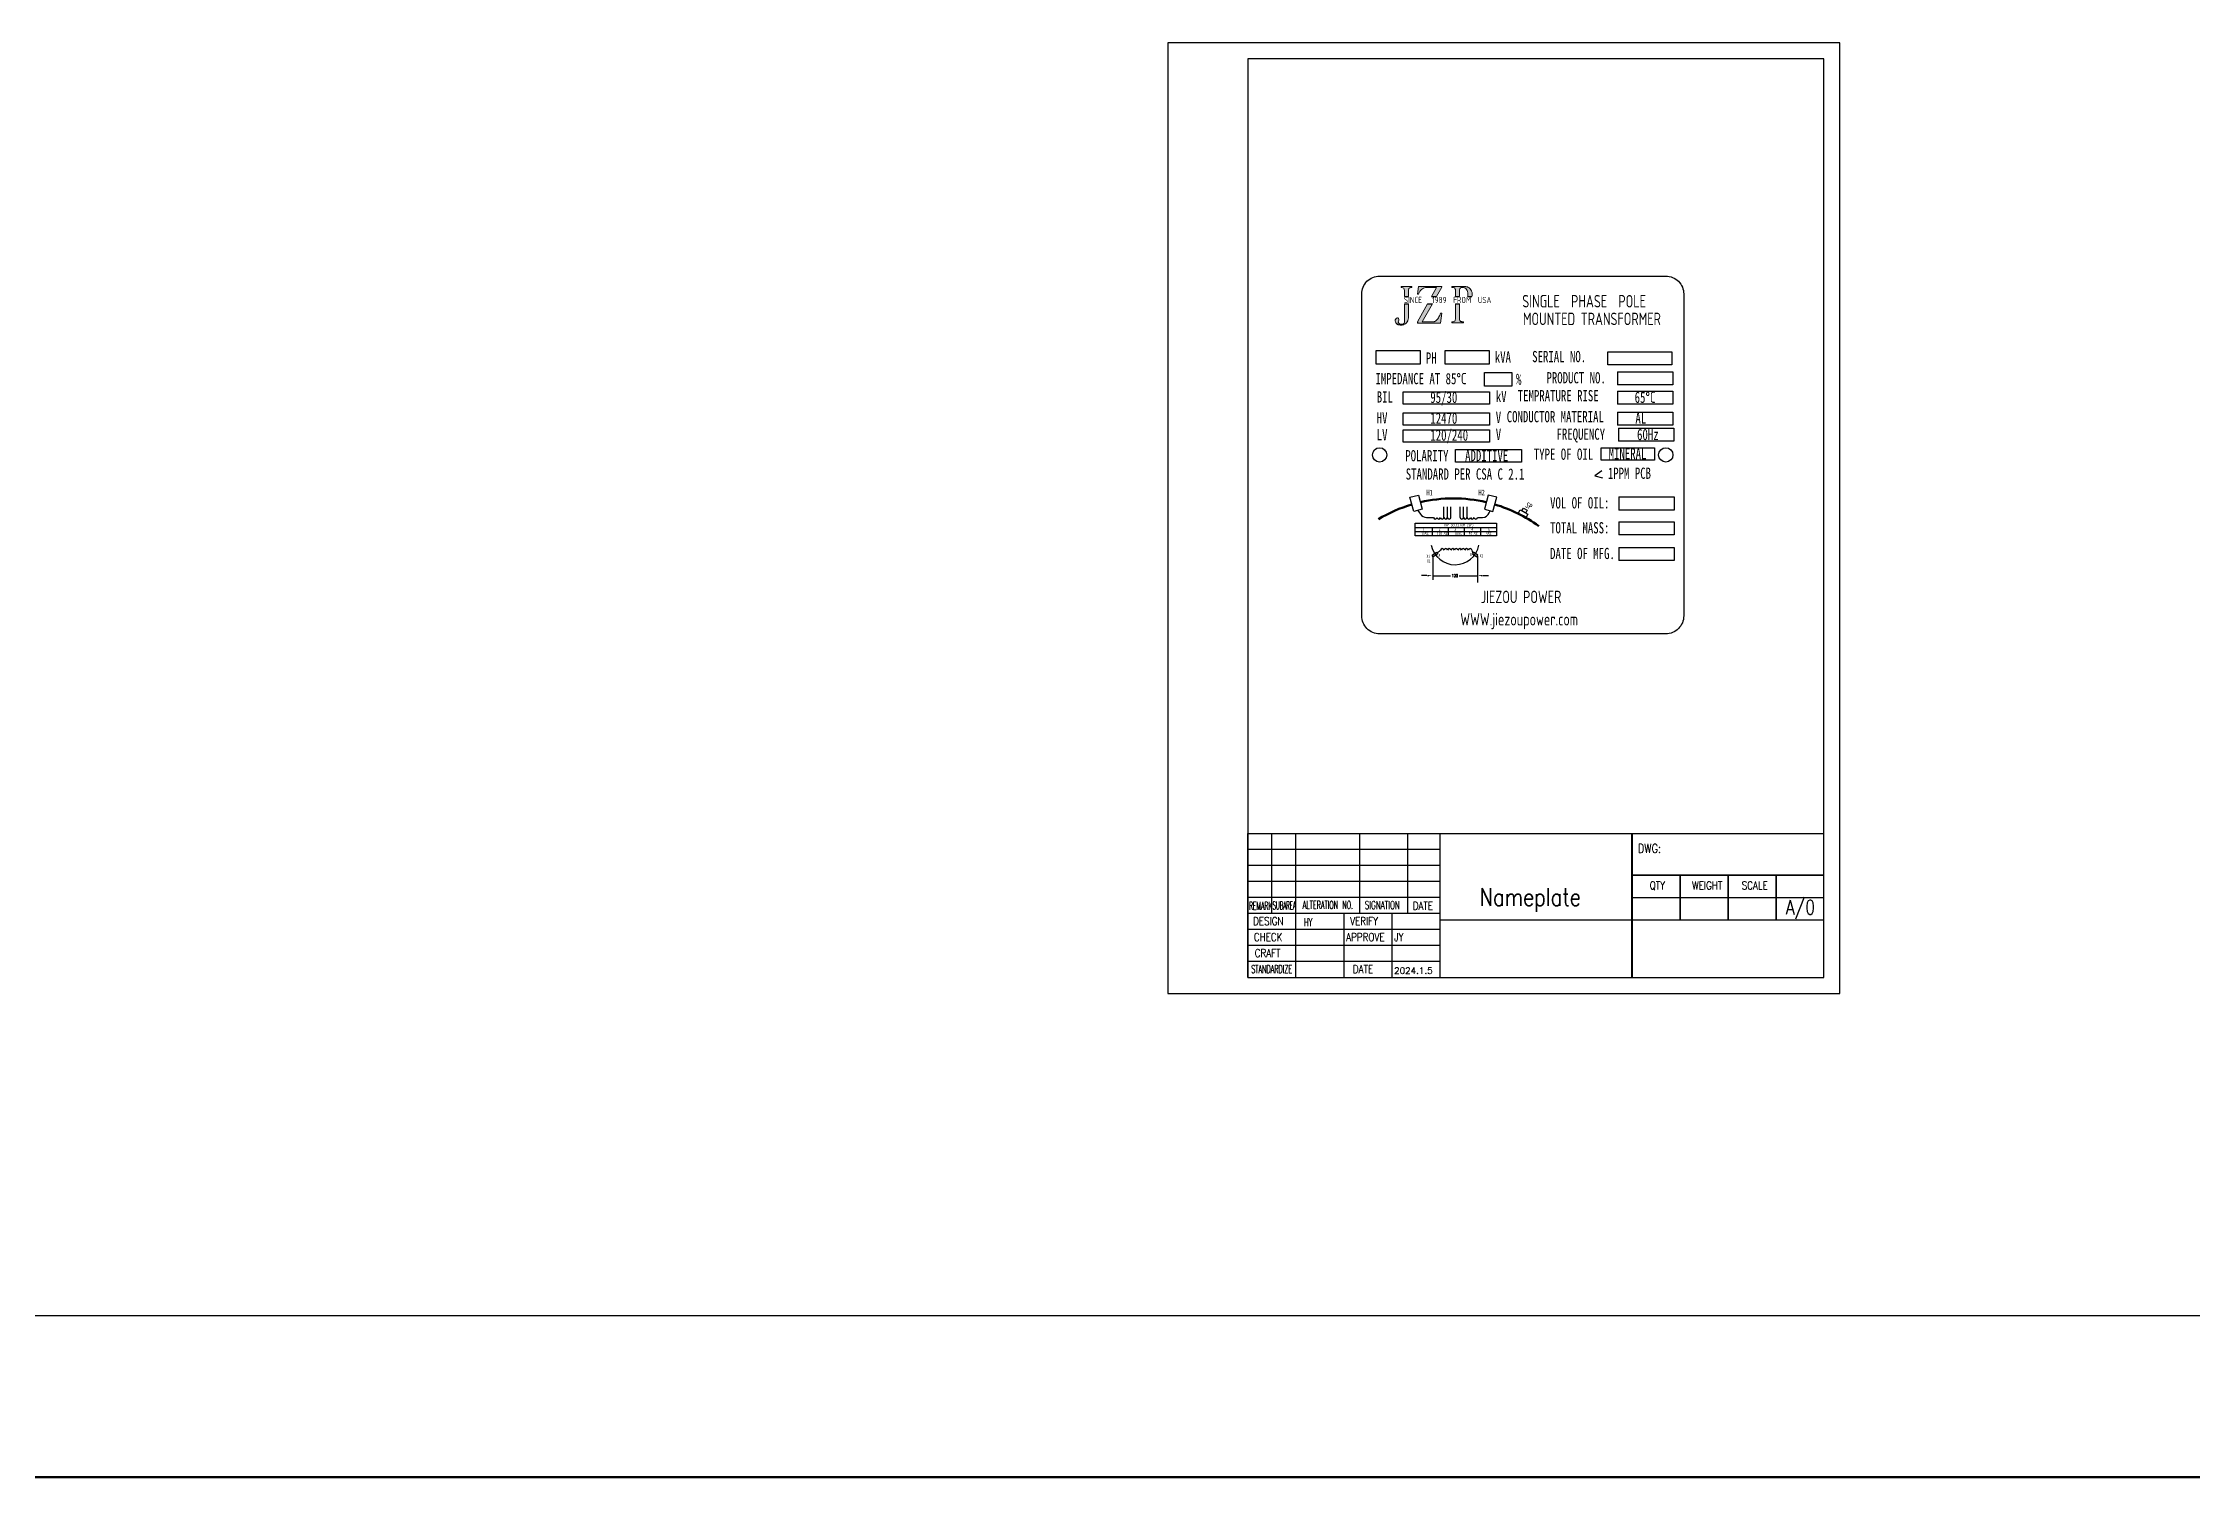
# Model space of a CAD drawing. Header units: millimetres. Extents: x 119255 to 140443, y -8485 to -5380.
# Drawn here: x 138641 to 139242, y -5851 to -5450 of the extents above; entities that cross this region are included whole.
import ezdxf

# ---------------------------------------------------------------- set-up
doc = ezdxf.new("R2010")
doc.units = ezdxf.units.MM
doc.header["$LTSCALE"] = 3
doc.layers.add('INTE_THICK', color=7, linetype='Continuous')
for name, color, linetype, lineweight in [('标注、文本', 3, 'Continuous', 25), ('粗实线', 4, 'Continuous', 53), ('粗实线层', 7, 'Continuous', 50)]:
    doc.layers.add(name, color=color, linetype=linetype, lineweight=lineweight)
doc.styles.add('PC_TEXTSTYLE', font='ISOCP.SHX', dxfattribs={"width": 0.707, "bigfont": 'GBCBIG.SHX'})
doc.styles.get("Standard").update_dxf_attribs({"font": 'txt', "bigfont": 'gbcbig.shx'})
doc.styles.add('TEXTSTYLE_3', font='txt', dxfattribs={"width": 0.8, "bigfont": 'hztxt.shx'})
doc.styles.add('TEXTSTYLE_4', font='txt', dxfattribs={"width": 0.65, "bigfont": 'hztxt.shx'})
doc.styles.add('TEXTSTYLE_5', font='txt', dxfattribs={"width": 0.45, "bigfont": 'hztxt.shx'})
doc.styles.add('TEXTSTYLE_7', font='txt', dxfattribs={"width": 0.75, "bigfont": 'hztxt.shx'})
doc.styles.add('TH_GBDIM', font='romans.shx', dxfattribs={"width": 0.8, "bigfont": 'gbcbig.shx'})

msp = doc.modelspace()

# ---------------------------------------------------------------- hatches: boundary and pattern name
at = {"layer": '标注、文本'}
h = msp.add_hatch(color=256, dxfattribs=at)
h.dxf.hatch_style = 1
h.paths.add_polyline_path([(139022.8, -5522.85), (139021.67, -5522.85), (139021.67, -5527.56), (139021.65, -5527.98), (139021.56, -5528.27, -0.564853), (139019.91, -5527.99), (139020, -5527.7), (139020.06, -5527.46), (139020.07, -5527.13), (139020.02, -5527), (139019.82, -5526.81), (139019.72, -5526.78), (139019.44, -5526.86), (139019.35, -5526.94), (139019.15, -5527.24), (139019.12, -5527.35), (139019.07, -5527.68), (139019.14, -5528.01), (139019.24, -5528.2), (139019.43, -5528.41, 0.201196), (139021.53, -5528.66), (139021.81, -5528.56), (139022.06, -5528.4), (139022.27, -5528.21), (139022.46, -5527.95), (139022.61, -5527.63), (139022.65, -5527.53), (139022.73, -5527.2), (139022.78, -5526.84), (139022.8, -5526.45)])
h.paths.add_polyline_path([(139022.89, -5518.66), (139022.93, -5518.59), (139023.15, -5518.38), (139023.35, -5518.34), (139023.7, -5518.31), (139023.7, -5518), (139020.73, -5518), (139020.73, -5518.31), (139020.99, -5518.34), (139021.24, -5518.38), (139021.24, -5518.38), (139021.51, -5518.54), (139021.64, -5518.87), (139021.66, -5519.14), (139021.67, -5519.56), (139021.67, -5520.85), (139022.8, -5520.85), (139022.8, -5519.4), (139022.8, -5519.37), (139022.83, -5518.95)])
h.paths.add_polyline_path([(139032.09, -5518.22), (139032.09, -5518), (139025.59, -5518), (139025.28, -5520.21), (139025.59, -5520.21), (139025.6, -5520.19), (139025.73, -5519.93), (139025.92, -5519.54), (139025.93, -5519.54), (139026.09, -5519.29), (139026.33, -5519.01), (139026.47, -5518.87), (139026.72, -5518.68), (139027, -5518.51), (139027.26, -5518.41), (139027.55, -5518.34), (139027.85, -5518.31), (139030.67, -5518.31), (139029.26, -5520.85), (139030.62, -5520.85)])
h.paths.add_polyline_path([(139029.5, -5522.85), (139028.14, -5522.85), (139025.31, -5527.94), (139025.31, -5528.25), (139031.78, -5528.25), (139032.14, -5525.5), (139031.79, -5525.5), (139031.68, -5525.82), (139031.53, -5526.17), (139031.49, -5526.24), (139031.33, -5526.56), (139031.17, -5526.84), (139030.97, -5527.12), (139030.76, -5527.36), (139030.57, -5527.55), (139030.31, -5527.74), (139030.08, -5527.85), (139029.94, -5527.88), (139029.66, -5527.92), (139029.34, -5527.94), (139026.65, -5527.94)])
h.paths.add_polyline_path([(139037.31, -5518.45), (139037.52, -5518.35), (139037.85, -5518.31), (139038.14, -5518.32), (139038.41, -5518.37), (139038.59, -5518.45), (139038.85, -5518.64), (139039.05, -5518.85), (139039.2, -5519.12), (139039.31, -5519.43), (139039.38, -5519.78), (139039.41, -5520.18), (139039.41, -5520.23), (139039.38, -5520.63), (139039.34, -5520.85), (139040.53, -5520.85), (139040.59, -5520.54), (139040.62, -5520.16), (139040.61, -5520.05), (139040.57, -5519.69), (139040.46, -5519.35), (139040.43, -5519.27), (139040.27, -5518.97), (139040.07, -5518.7), (139040.02, -5518.66), (139039.79, -5518.45), (139039.53, -5518.28), (139039.26, -5518.16), (139038.99, -5518.09), (139038.83, -5518.07), (139038.45, -5518.03), (139038.18, -5518.01), (139038.01, -5518), (139034.92, -5518), (139034.92, -5518.31), (139035.11, -5518.32), (139035.42, -5518.36), (139035.63, -5518.44), (139035.75, -5518.53), (139035.89, -5518.82), (139035.9, -5518.91), (139035.92, -5519.24), (139035.93, -5519.69), (139035.93, -5520.85), (139037.05, -5520.85), (139037.05, -5519.65), (139037.05, -5519.56), (139037.06, -5519.15), (139037.09, -5518.85), (139037.13, -5518.71)])
h.paths.add_polyline_path([(139037.05, -5522.85), (139035.93, -5522.85), (139035.93, -5526.94), (139035.93, -5527.08), (139035.89, -5527.42), (139035.75, -5527.72), (139035.73, -5527.73), (139035.46, -5527.87), (139035.25, -5527.9), (139034.92, -5527.92), (139034.92, -5528.23), (139038.18, -5528.23), (139038.18, -5527.92), (139038.02, -5527.91), (139037.72, -5527.88), (139037.6, -5527.87), (139037.33, -5527.78), (139037.13, -5527.53), (139037.09, -5527.4), (139037.05, -5527.01)])

# ---------------------------------------------------------------- linework, layer by layer
at = {"color": 7, "linetype": 'Continuous'}
for p, q in [((138977.9, -5670.99), (139138.93, -5670.99)), ((138977.91, -5670.92), (139138.94, -5670.92)), ((138977.91, -5711.18), (138977.91, -5670.92)), ((139031.59, -5675.39), (138977.91, -5675.39)), ((138984.62, -5693.29), (138984.62, -5670.92)), ((138991.33, -5711.18), (138991.33, -5670.92)), ((139009.22, -5693.29), (139009.22, -5670.92)), ((139022.64, -5693.29), (139022.64, -5670.92)), ((139031.59, -5670.92), (139031.59, -5711.18)), ((139031.6, -5670.95), (139031.6, -5711.21)), ((139031.6, -5670.95), (139138.96, -5670.95)), ((139085.26, -5711.18), (139085.26, -5670.92)), ((139085.28, -5670.95), (139085.28, -5711.21)), ((139031.59, -5679.87), (138977.91, -5679.87)), ((139085.26, -5682.55), (139138.94, -5682.55)), ((139098.68, -5682.55), (139098.68, -5695.08)), ((139112.1, -5682.55), (139112.1, -5695.08)), ((139125.52, -5682.55), (139125.52, -5695.08)), ((139031.59, -5684.34), (138977.91, -5684.34)), ((139085.28, -5682.58), (139138.96, -5682.58)), ((139098.7, -5682.58), (139098.7, -5695.1)), ((139112.12, -5682.58), (139112.12, -5695.1)), ((139125.54, -5682.58), (139125.54, -5695.1)), ((139031.59, -5688.81), (138977.91, -5688.81)), ((139031.59, -5693.29), (138977.91, -5693.29)), ((139004.75, -5693.29), (139004.75, -5711.18)), ((139018.17, -5693.29), (139018.17, -5711.18)), ((139085.26, -5688.81), (139138.94, -5688.81)), ((139085.28, -5688.84), (139138.96, -5688.84)), ((139031.59, -5697.76), (138977.91, -5697.76)), ((139031.59, -5695.08), (139138.94, -5695.08)), ((139031.6, -5695.1), (139138.96, -5695.1)), ((139031.59, -5702.23), (138977.91, -5702.23)), ((139031.59, -5706.71), (138977.91, -5706.71))]:
    msp.add_line(p, q, dxfattribs=at)
at = {"layer": 'INTE_THICK'}
for p, q in [((139138.93, -5454.44), (138977.91, -5454.44)), ((138977.91, -5454.44), (138977.91, -5711.18)), ((139138.93, -5711.18), (139138.93, -5454.44)), ((138977.91, -5711.18), (139138.93, -5711.18))]:
    msp.add_line(p, q, dxfattribs=at)
at = {"layer": '标注、文本', "color": 3, "lineweight": 0}
for p, q in [((139023.7, -5518), (139020.73, -5518)), ((139020.73, -5518), (139020.73, -5518.31)), ((139020.73, -5518.31), (139020.99, -5518.34)), ((139020.99, -5518.34), (139021.24, -5518.38)), ((139021.24, -5518.38), (139021.24, -5518.38)), ((139021.24, -5518.38), (139021.5, -5518.53)), ((139021.5, -5518.53), (139021.52, -5518.54)), ((139021.52, -5518.54), (139021.64, -5518.87)), ((139021.64, -5518.87), (139021.66, -5519.14)), ((139021.66, -5519.14), (139021.67, -5519.56)), ((139021.67, -5519.56), (139021.67, -5520.85)), ((139022.8, -5519.37), (139022.83, -5518.95)), ((139022.8, -5519.4), (139022.8, -5519.37)), ((139022.8, -5520.85), (139022.8, -5519.4)), ((139022.83, -5518.95), (139022.89, -5518.66)), ((139022.89, -5518.66), (139022.93, -5518.59)), ((139022.93, -5518.59), (139023.15, -5518.38)), ((139023.15, -5518.38), (139023.35, -5518.34)), ((139023.35, -5518.34), (139023.7, -5518.31)), ((139023.7, -5518.31), (139023.7, -5518)), ((139025.59, -5518), (139025.28, -5520.21)), ((139025.28, -5520.21), (139025.59, -5520.21)), ((139032.09, -5518), (139025.59, -5518)), ((139025.59, -5520.21), (139025.6, -5520.19)), ((139025.6, -5520.19), (139025.73, -5519.93)), ((139025.73, -5519.93), (139025.92, -5519.54)), ((139025.92, -5519.54), (139025.93, -5519.54)), ((139025.93, -5519.54), (139026.09, -5519.29)), ((139026.09, -5519.29), (139026.33, -5519.01)), ((139026.33, -5519.01), (139026.47, -5518.87)), ((139026.47, -5518.31), (139026.46, -5518.32)), ((139026.47, -5518.87), (139026.72, -5518.68)), ((139026.72, -5518.68), (139027, -5518.51)), ((139027, -5518.51), (139027.26, -5518.41)), ((139027.26, -5518.41), (139027.55, -5518.34)), ((139027.55, -5518.34), (139027.85, -5518.31)), ((139027.85, -5518.31), (139029.29, -5518.31)), ((139027.85, -5518.31), (139030.67, -5518.31)), ((139030.67, -5518.31), (139029.26, -5520.85)), ((139030.62, -5520.85), (139032.09, -5518.22)), ((139032.09, -5518.22), (139032.09, -5518)), ((139038.01, -5518), (139034.92, -5518)), ((139034.92, -5518), (139034.92, -5518.31)), ((139034.92, -5518.31), (139035.11, -5518.32)), ((139035.11, -5518.32), (139035.42, -5518.36)), ((139035.42, -5518.36), (139035.63, -5518.44)), ((139035.63, -5518.44), (139035.75, -5518.53)), ((139035.75, -5518.53), (139035.89, -5518.82)), ((139035.89, -5518.82), (139035.9, -5518.91)), ((139035.9, -5518.91), (139035.92, -5519.24)), ((139035.92, -5519.24), (139035.93, -5519.69)), ((139035.93, -5519.69), (139035.93, -5520.85)), ((139037.05, -5519.56), (139037.06, -5519.15)), ((139037.05, -5519.65), (139037.05, -5519.56)), ((139037.05, -5520.85), (139037.05, -5519.65)), ((139037.06, -5519.15), (139037.09, -5518.85)), ((139037.09, -5518.85), (139037.13, -5518.71)), ((139037.13, -5518.71), (139037.31, -5518.45)), ((139037.31, -5518.45), (139037.52, -5518.35)), ((139037.52, -5518.35), (139037.85, -5518.31)), ((139037.85, -5518.31), (139038.14, -5518.32)), ((139038.18, -5518.01), (139038.01, -5518)), ((139038.14, -5518.32), (139038.41, -5518.37)), ((139038.45, -5518.03), (139038.18, -5518.01)), ((139038.41, -5518.37), (139038.59, -5518.45)), ((139038.83, -5518.07), (139038.45, -5518.03)), ((139038.59, -5518.45), (139038.85, -5518.64)), ((139038.99, -5518.09), (139038.83, -5518.07)), ((139038.85, -5518.64), (139039.05, -5518.85)), ((139039.26, -5518.16), (139038.99, -5518.09)), ((139039.05, -5518.85), (139039.2, -5519.12)), ((139039.2, -5519.12), (139039.31, -5519.43)), ((139039.53, -5518.28), (139039.26, -5518.16)), ((139039.31, -5519.43), (139039.38, -5519.78)), ((139039.38, -5519.78), (139039.41, -5520.18)), ((139039.41, -5520.23), (139039.38, -5520.63)), ((139039.41, -5520.18), (139039.41, -5520.23)), ((139039.79, -5518.45), (139039.53, -5518.28)), ((139040.02, -5518.66), (139039.79, -5518.45)), ((139040.07, -5518.7), (139040.02, -5518.66)), ((139040.27, -5518.97), (139040.07, -5518.7)), ((139040.43, -5519.27), (139040.27, -5518.97)), ((139040.46, -5519.35), (139040.43, -5519.27)), ((139040.57, -5519.69), (139040.46, -5519.35)), ((139040.61, -5520.05), (139040.57, -5519.69)), ((139040.59, -5520.54), (139040.62, -5520.16)), ((139040.62, -5520.16), (139040.61, -5520.05)), ((139021.67, -5522.85), (139021.67, -5527.56)), ((139022.8, -5526.45), (139022.8, -5522.85)), ((139028.14, -5522.85), (139025.31, -5527.94)), ((139026.65, -5527.94), (139029.5, -5522.85)), ((139031.49, -5526.24), (139031.33, -5526.56)), ((139031.53, -5526.17), (139031.49, -5526.24)), ((139031.68, -5525.82), (139031.53, -5526.17)), ((139031.78, -5525.51), (139031.68, -5525.82)), ((139032.14, -5525.5), (139031.78, -5525.5)), ((139031.78, -5525.5), (139031.78, -5525.51)), ((139031.78, -5528.25), (139032.14, -5525.5)), ((139035.93, -5522.85), (139035.93, -5526.94)), ((139037.05, -5527.01), (139037.05, -5522.85)), ((139039.38, -5520.63), (139039.34, -5520.85)), ((139040.53, -5520.85), (139040.59, -5520.54)), ((139019.12, -5527.35), (139019.07, -5527.68)), ((139019.07, -5527.68), (139019.14, -5528.01)), ((139019.15, -5527.24), (139019.12, -5527.35)), ((139019.14, -5528.01), (139019.24, -5528.2)), ((139019.35, -5526.94), (139019.15, -5527.24)), ((139019.24, -5528.2), (139019.43, -5528.41)), ((139019.44, -5526.86), (139019.35, -5526.94)), ((139019.72, -5526.78), (139019.44, -5526.86)), ((139019.82, -5526.81), (139019.72, -5526.78)), ((139020.02, -5527), (139019.82, -5526.81)), ((139019.91, -5527.99), (139020, -5527.7)), ((139020, -5527.7), (139020.06, -5527.46)), ((139020.07, -5527.13), (139020.02, -5527)), ((139020.06, -5527.46), (139020.07, -5527.13)), ((139021.53, -5528.66), (139021.81, -5528.56)), ((139021.65, -5527.98), (139021.56, -5528.27)), ((139021.67, -5527.56), (139021.65, -5527.98)), ((139021.81, -5528.56), (139022.06, -5528.4)), ((139022.06, -5528.4), (139022.27, -5528.21)), ((139022.27, -5528.21), (139022.46, -5527.95)), ((139022.46, -5527.95), (139022.61, -5527.63)), ((139022.61, -5527.63), (139022.65, -5527.53)), ((139022.65, -5527.53), (139022.73, -5527.2)), ((139022.73, -5527.2), (139022.78, -5526.84)), ((139022.78, -5526.84), (139022.8, -5526.45)), ((139025.31, -5528.25), (139031.78, -5528.25)), ((139029.34, -5527.94), (139026.65, -5527.94)), ((139029.66, -5527.92), (139029.34, -5527.94)), ((139029.94, -5527.88), (139029.66, -5527.92)), ((139030.08, -5527.85), (139029.94, -5527.88)), ((139030.31, -5527.74), (139030.08, -5527.85)), ((139030.57, -5527.55), (139030.31, -5527.74)), ((139030.76, -5527.36), (139030.57, -5527.55)), ((139030.97, -5527.12), (139030.76, -5527.36)), ((139031.17, -5526.84), (139030.97, -5527.12)), ((139031.33, -5526.56), (139031.17, -5526.84)), ((139035.25, -5527.9), (139034.92, -5527.92)), ((139034.92, -5527.92), (139034.92, -5528.23)), ((139034.92, -5528.23), (139038.18, -5528.23)), ((139035.46, -5527.87), (139035.25, -5527.9)), ((139035.73, -5527.73), (139035.46, -5527.87)), ((139035.75, -5527.72), (139035.73, -5527.73)), ((139035.89, -5527.42), (139035.75, -5527.72)), ((139035.93, -5527.08), (139035.89, -5527.42)), ((139035.93, -5526.94), (139035.93, -5527.08)), ((139037.09, -5527.4), (139037.05, -5527.01)), ((139037.13, -5527.53), (139037.09, -5527.4)), ((139037.33, -5527.78), (139037.13, -5527.53)), ((139037.34, -5527.78), (139037.33, -5527.78)), ((139037.6, -5527.87), (139037.34, -5527.78)), ((139037.72, -5527.88), (139037.6, -5527.87)), ((139038.02, -5527.91), (139037.72, -5527.88)), ((139038.18, -5527.92), (139038.02, -5527.91)), ((139038.18, -5528.23), (139038.18, -5527.92))]:
    msp.add_line(p, q, dxfattribs=at)
at = {"layer": '标注、文本'}
for p, q in [((139021.67, -5520.85), (139022.8, -5520.85)), ((139021.67, -5522.85), (139022.8, -5522.85)), ((139028.14, -5522.85), (139029.5, -5522.85)), ((139029.26, -5520.85), (139030.62, -5520.85)), ((139035.93, -5520.85), (139037.05, -5520.85)), ((139035.93, -5522.85), (139037.05, -5522.85)), ((139039.34, -5520.85), (139040.53, -5520.85)), ((139025.31, -5527.94), (139025.31, -5528.25)), ((139051.65, -5542.05), (139051.65, -5545.92)), ((139081.24, -5541.85), (139081.24, -5545.53)), ((139081.23, -5547.28), (139081.23, -5550.96)), ((139081.23, -5553.15), (139081.23, -5556.83)), ((139081.53, -5557.63), (139081.53, -5561.31)), ((139035.98, -5563.65), (139054.38, -5563.65)), ((139035.98, -5567.12), (139035.98, -5563.65)), ((139054.38, -5567.12), (139035.98, -5567.12)), ((139054.38, -5563.65), (139054.38, -5567.12)), ((139076.69, -5563.1), (139091.59, -5563.1)), ((139076.69, -5566.57), (139076.69, -5563.1)), ((139091.59, -5566.57), (139076.69, -5566.57)), ((139091.59, -5563.1), (139091.59, -5566.57)), ((139076.85, -5569.54), (139074.88, -5570.99)), ((139074.88, -5570.99), (139077.06, -5571.5)), ((139032.72, -5582.57), (139032.72, -5579.6)), ((139033.69, -5582.57), (139033.69, -5579.6)), ((139034.66, -5582.57), (139034.66, -5579.6)), ((139037.24, -5582.57), (139037.24, -5579.6)), ((139038.21, -5582.57), (139038.21, -5579.6)), ((139039.18, -5582.57), (139039.18, -5579.6)), ((139081.59, -5576.84), (139081.59, -5580.52)), ((139024.7, -5585.39), (139047.38, -5585.39)), ((139025.45, -5580.62), (139026.15, -5581.68)), ((139027.82, -5582.57), (139029.8, -5582.57)), ((139029.44, -5585.39), (139029.44, -5587.78)), ((139033.93, -5585.39), (139033.93, -5587.78)), ((139038.41, -5585.39), (139038.41, -5587.78)), ((139042.1, -5582.57), (139043.52, -5582.57)), ((139042.89, -5585.39), (139042.89, -5587.78)), ((139045.39, -5581.29), (139045.6, -5580.72)), ((139081.59, -5583.8), (139081.59, -5587.48)), ((139024.7, -5586.55), (139047.38, -5586.55)), ((139031.77, -5591.79), (139030.81, -5592.56)), ((139040.52, -5591.79), (139040.82, -5592.56)), ((139081.59, -5590.98), (139081.59, -5594.66)), ((139029.57, -5593.4), (139029.57, -5600.07)), ((139042.06, -5593.4), (139042.06, -5600.8)), ((139029.57, -5598.91), (139034.59, -5598.91)), ((139036.94, -5598.91), (139042.06, -5598.91)), ((140443.2, -5805.74), (136654.17, -5805.74))]:
    msp.add_line(p, q, dxfattribs=at)
at = {"layer": '标注、文本', "color": 3}
for p, q in [((139027.93, -5598.87), (139026.43, -5598.87)), ((139043.71, -5598.87), (139045.21, -5598.87))]:
    msp.add_line(p, q, dxfattribs=at)
at = {"layer": '标注、文本'}
msp.add_lwpolyline([(139014.73, -5515.12), (139094.73, -5515.12, -0.414214), (139099.73, -5520.12), (139099.73, -5610.12, -0.414214), (139094.73, -5615.12), (139014.73, -5615.12, -0.414214), (139009.73, -5610.12), (139009.73, -5520.12, -0.414214)], format="xyb", close=True, dxfattribs=at)
for points in [[(139013.78, -5535.92), (139026.05, -5535.92), (139026.05, -5539.79), (139013.78, -5539.79)], [(139033.03, -5535.92), (139045.31, -5535.92), (139045.31, -5539.79), (139033.03, -5539.79)], [(139078.54, -5536.27), (139096.45, -5536.27), (139096.45, -5539.95), (139078.54, -5539.95)], [(139021.36, -5547.5), (139045.44, -5547.5), (139045.44, -5550.97), (139021.36, -5550.97)], [(139021.36, -5553.34), (139045.44, -5553.34), (139045.44, -5556.81), (139021.36, -5556.81)], [(139021.36, -5558.07), (139045.44, -5558.07), (139045.44, -5561.54), (139021.36, -5561.54)], [(139023.21, -5576.96), (139025.59, -5576.33), (139026.64, -5580.31), (139024.26, -5580.94)], [(139047.47, -5576.96), (139045.09, -5576.33), (139044.04, -5580.31), (139046.42, -5580.94)], [(139054.94, -5579.99), (139055.98, -5580.55), (139055.57, -5581.3), (139054.53, -5580.74)], [(139024.7, -5584.22), (139047.38, -5584.22), (139047.38, -5587.78), (139024.7, -5587.78)], [(139054.01, -5580.46), (139056.18, -5581.64), (139055.61, -5582.68), (139053.45, -5581.5)], [(139030.65, -5592.32), (139030.97, -5592.8), (139029.73, -5593.64), (139029.41, -5593.16)], [(139040.98, -5592.32), (139040.66, -5592.8), (139041.9, -5593.64), (139042.22, -5593.16)]]:
    msp.add_lwpolyline(points, close=True, dxfattribs=at)
for points in [[(139051.65, -5545.92), (139044.01, -5545.92), (139044.01, -5542.05), (139051.65, -5542.05)], [(139081.24, -5541.85), (139096.69, -5541.85), (139096.69, -5545.53), (139081.24, -5545.53)], [(139081.23, -5547.28), (139096.68, -5547.28), (139096.68, -5550.96), (139081.23, -5550.96)], [(139081.23, -5553.15), (139096.68, -5553.15), (139096.68, -5556.83), (139081.23, -5556.83)], [(139081.53, -5557.63), (139096.98, -5557.63), (139096.98, -5561.31), (139081.53, -5561.31)], [(139081.59, -5576.84), (139097.04, -5576.84), (139097.04, -5580.52), (139081.59, -5580.52)], [(139081.59, -5583.8), (139097.04, -5583.8), (139097.04, -5587.48), (139081.59, -5587.48)], [(139081.59, -5590.98), (139097.04, -5590.98), (139097.04, -5594.66), (139081.59, -5594.66)]]:
    msp.add_lwpolyline(points, dxfattribs=at)
for centre in [(139014.73, -5565.12), (139094.73, -5565.12)]:
    msp.add_circle(centre, 2, dxfattribs=at)
for centre, radius, start, end in [((139020.77, -5526.03), 2.73, 240.63938, 286.14253), ((139020.82, -5527.64), 0.976, 201.48435, 319.32465), ((139027.82, -5580.57), 2, 213.55601, 270), ((139030.28, -5582.57), 0.485, 180, 0), ((139031.26, -5582.57), 0.485, 180, 0), ((139032.23, -5582.57), 0.485, 180, 0), ((139033.21, -5582.57), 0.485, 180, 0), ((139034.18, -5582.57), 0.485, 180, 0), ((139037.72, -5582.57), 0.485, 180, 0), ((139038.69, -5582.57), 0.485, 180, 0), ((139039.67, -5582.57), 0.485, 180, 0), ((139040.64, -5582.57), 0.485, 180, 0), ((139041.62, -5582.57), 0.485, 180, 0), ((139043.52, -5580.57), 2, 270, 339.0548), ((139035.83, -5589.02), 6.79, 191.61474, 348.65109), ((139032.25, -5591.79), 0.485, 360, 180), ((139033.23, -5591.79), 0.485, 360, 180), ((139034.2, -5591.79), 0.485, 360, 180), ((139035.17, -5591.79), 0.485, 360, 180), ((139036.14, -5591.79), 0.485, 360, 180), ((139037.11, -5591.79), 0.485, 360, 180), ((139038.09, -5591.79), 0.485, 360, 180), ((139039.06, -5591.79), 0.485, 360, 180), ((139040.04, -5591.79), 0.485, 360, 180)]:
    msp.add_arc(centre, radius, start, end, dxfattribs=at)
at = {"layer": '标注、文本', "color": 3}
for points in [[(139028.07, -5598.64), (139028.07, -5599.1), (139029.44, -5598.87)], [(139043.56, -5598.64), (139043.56, -5599.1), (139042.19, -5598.87)]]:
    msp.add_solid(points, dxfattribs=at)
at = {"layer": '粗实线'}
msp.add_line((140398.1, -5850.84), (136879.7, -5850.84), dxfattribs=at)
at = {"layer": '粗实线', "ltscale": 2}
for start, end in [(106.55111, 120.99031), (76.91188, 103.08812), (54.11891, 73.44889)]:
    msp.add_arc((139035.34, -5617.99), 40.71, start, end, dxfattribs=at)
at = {"layer": '粗实线层', "color": 1, "lineweight": -3}
for p, q in [((139143.4, -5449.97), (138955.55, -5449.97)), ((138955.55, -5449.97), (138955.55, -5715.65)), ((139143.4, -5715.65), (139143.4, -5449.97)), ((138955.55, -5715.65), (139143.4, -5715.65))]:
    msp.add_line(p, q, dxfattribs=at)

# ---------------------------------------------------------------- texts
at = {"color": 7}
for s, height, style, width, p in [('DWG:', 2.5, 'TEXTSTYLE_7', 0.8, (139086.9, -5676.37)), ('Nameplate', 5, 'TEXTSTYLE_7', 0.8, (139042.68, -5691.2)), ('REMARK', 2.236, 'TEXTSTYLE_5', 0.45, (138978.21, -5692.29)), ('SUBAREA', 2.236, 'TEXTSTYLE_5', 0.4, (138984.83, -5692.17)), ('ALTERATION NO.', 2.2365, 'TEXTSTYLE_3', 0.5, (138993.24, -5692.05)), ('SIGNATION', 2.236, 'TEXTSTYLE_4', 0.65, (139010.61, -5692.06)), ('STANDARDIZE', 2.2365, 'TEXTSTYLE_3', 0.5, (138978.87, -5709.96))]:
    msp.add_text(s, height=height, dxfattribs=dict(at, style=style, width=width)).set_placement(p)
for s, height, width, p in [('QTY', 2.236, 0.8, (139090.24, -5686.58)), ('WEIGHT', 2.236, 0.8, (139102.08, -5686.58)), ('SCALE', 2.236, 0.8, (139115.95, -5686.58)), ('DESIGN', 2.236, 0.8, (138979.38, -5696.55)), ('VERIFY', 2.236, 0.8, (139006.49, -5696.55)), ('DATE', 2.236, 0.8, (139023.99, -5692.26)), ('A/0', 4, 0.8, (139128.23, -5693.55)), ('CHECK', 2.236, 0.8, (138979.59, -5701.02)), ('HY', 2.236, 0.55, (138993.59, -5696.88)), ('APPROVE', 2.236, 0.8, (139005.39, -5701.02)), ('JY', 2.236, 0.8, (139018.8, -5701.02)), ('CRAFT', 2.236, 0.8, (138979.83, -5705.49)), ('DATE', 2.236, 0.8, (139007.26, -5709.96))]:
    msp.add_text(s, height=height, dxfattribs=dict(at, width=width)).set_placement(p)
msp.add_text('2024.1.5', height=1.8, dxfattribs=at).set_placement((139018.78, -5710.19))
at = {"layer": '标注、文本', "attachment_point": 1, "style": 'PC_TEXTSTYLE'}
for s, width, gutter_width, insert, char_height in [('{\\fISOCPEUR|b0|i0|c0|p34;SINCE   1989  FROM  USA}', 20.0156, 8.68, (139021.54, -5520.93), 1.736), ('{\\fISOCPEUR|b0|i0|c134|p34;SINGLE  PHASE  POLE}', 48.5551, 8.68, (139054.61, -5520.41), 3.485), ('{\\fISOCPEUR|b0|i0|c0|p34;MOUNTED TRANSFORMER}', 48.5551, 8.68, (139054.79, -5525.35), 3.485), ('{\\fFangSong|b0|i0|c0|p49;PH}', 43.6996, 7.81, (139027.65, -5536.47), 3.1365), ('{\\fFangSong|b0|i0|c0|p49;kVA}', 48.5551, 8.68, (139046.92, -5536.21), 3.1365), ('{\\fFangSong|b0|i0|c134|p49;SERIAL NO.}', 48.5551, 8.68, (139057.38, -5536.06), 3.1365), ('{\\fFangSong|b0|i0|c134|p49;IMPEDANCE AT 85\\fISOCPEUR|b0|i0|c0|p34;%%DC}', 48.5551, 8.68, (139013.57, -5542.22), 3.1365), ('{\\fFangSong|b0|i0|c134|p49;%}', 48.5551, 8.68, (139052.86, -5542.38), 3.1365), ('{\\fFangSong|b0|i0|c134|p49;PRODUCT NO.}', 48.5551, 8.68, (139061.37, -5541.98), 3.1365), ('{\\fFangSong|b0|i0|c134|p49;BIL}', 48.5551, 8.68, (139013.92, -5547.34), 3.1365), ('{\\fFangSong|b0|i0|c134|p49;95/30}', 39.9569, 7.14, (139028.91, -5547.46), 3.1365), ('{\\fFangSong|b0|i0|c0|p49;kV}', 48.5551, 8.68, (139047.2, -5547.21), 3.1365), ('{\\fFangSong|b0|i0|c134|p49;TEMPRATURE RISE}', 48.5551, 8.68, (139053.34, -5546.99), 3.1365), ('{\\fFangSong|b0|i0|c134|p49;65\\fISOCPEUR|b0|i0|c0|p34;%%DC}', 48.5551, 8.68, (139086.02, -5547.44), 3.1365), ('{\\fFangSong|b0|i0|c134|p49;HV}', 48.5551, 8.68, (139013.92, -5553.17), 3.1365), ('{\\fFangSong|b0|i0|c134|p49;12470}', 39.9569, 7.14, (139028.91, -5553.29), 3.1365), ('{\\fFangSong|b0|i0|c0|p49;V}', 48.5551, 8.68, (139047.2, -5553.05), 3.1365), ('{\\fFangSong|b0|i0|c134|p49;CONDUCTOR MATERIAL}', 48.5551, 8.68, (139050.26, -5552.86), 3.1365), ('{\\fFangSong|b0|i0|c134|p49;AL}', 48.5551, 8.68, (139086.23, -5553.24), 3.1365), ('{\\fFangSong|b0|i0|c134|p49;LV}', 48.5551, 8.68, (139013.92, -5557.91), 3.1365), ('{\\fFangSong|b0|i0|c134|p49;120/240}', 39.9569, 7.14, (139028.91, -5558.02), 3.1365), ('{\\fFangSong|b0|i0|c0|p49;V}', 48.5551, 8.68, (139047.2, -5557.78), 3.1365), ('{\\fFangSong|b0|i0|c134|p49;FREQUENCY}', 48.5551, 8.68, (139064.17, -5557.74), 3.1365), ('{\\fFangSong|b0|i0|c134|p49;60Hz}', 48.5551, 8.68, (139086.69, -5557.84), 3.1365), ('{\\fFangSong|b0|i0|c134|p49;POLARITY }', 48.5551, 8.68, (139021.91, -5563.77), 3.1365), ('{\\fFangSong|b0|i0|c134|p49;ADDITIVE}', 39.9569, 7.14, (139038.63, -5563.74), 3.1365), ('{\\fFangSong|b0|i0|c134|p49;TYPE OF OIL}', 48.5551, 8.68, (139057.83, -5563.35), 3.1365), ('{\\fFangSong|b0|i0|c134|p49;MINERAL}', 39.9569, 7.14, (139078.76, -5563.19), 3.1365), ('{\\fFangSong|b0|i0|c134|p49;STANDARD PER CSA C 2.1}', 48.5551, 8.68, (139022.04, -5568.89), 3.1365), ('{\\fFangSong|b0|i0|c134|p49;1PPM PCB}', 48.5551, 8.68, (139078.52, -5568.67), 3.1365), ('{\\fFangSong|b0|i0|c134|p49;H1}', 24.2775, 4.34, (139027.79, -5574.88), 1.5683), ('{\\fFangSong|b0|i0|c134|p49;H2}', 24.2775, 4.34, (139042.33, -5574.82), 1.5683), ('{\\fFangSong|b0|i0|c134|p49;VOL OF OIL:}', 48.5551, 8.68, (139062.38, -5576.95), 3.1365), ('{\\fFangSong|b0|i0|c134|p49;1}', 13.3233, 2.38, (139026.82, -5585.48), 0.8606), ('{\\fFangSong|b0|i0|c134|p49;2}', 13.3233, 2.38, (139031.25, -5585.51), 0.8606), ('{\\fFangSong|b0|i0|c134|p49;TAP SELECTOM (SP)}', 13.3233, 2.38, (139032.6, -5584.26), 0.8606), ('{\\fFangSong|b0|i0|c134|p49;3}', 13.3233, 2.38, (139035.62, -5585.49), 0.8606), ('{\\fFangSong|b0|i0|c134|p49;4}', 13.3233, 2.38, (139040.38, -5585.48), 0.8606), ('{\\fFangSong|b0|i0|c134|p49;5}', 13.3233, 2.38, (139045.04, -5585.52), 0.8606), ('{\\fFangSong|b0|i0|c134|p49;TOTAL MASS:}', 48.5551, 8.68, (139062.38, -5583.92), 3.1365), ('{\\fFangSong|b0|i0|c134|p49;105%}', 13.3233, 2.38, (139026.35, -5586.73), 0.8606), ('{\\fFangSong|b0|i0|c134|p49;102.5%}', 13.3233, 2.38, (139030.75, -5586.73), 0.8606), ('{\\fFangSong|b0|i0|c134|p49;100%}', 13.3233, 2.38, (139035.62, -5586.74), 0.8606), ('{\\fFangSong|b0|i0|c134|p49;97.5%}', 13.3233, 2.38, (139039.63, -5586.73), 0.8606), ('{\\fFangSong|b0|i0|c134|p49;95%}', 13.3233, 2.38, (139044.45, -5586.73), 0.8606), ('{\\fFangSong|b0|i0|c134|p49;DATE OF MFG.}', 48.5551, 8.68, (139062.38, -5591.1), 3.1365), ('{\\fFangSong|b0|i0|c134|p49;X3}', 13.3233, 2.38, (139027.86, -5593.01), 0.8606), ('{\\fFangSong|b0|i0|c134|p49;X1}', 13.3233, 2.38, (139027.96, -5594.35), 0.8606), ('{\\fFangSong|b0|i0|c134|p49;A}', 13.3233, 2.38, (139031.19, -5592.79), 0.8606), ('{\\fFangSong|b0|i0|c134|p49;B}', 13.3233, 2.38, (139040.01, -5592.52), 0.8606), ('{\\fFangSong|b0|i0|c134|p49;X2}', 13.3233, 2.38, (139042.69, -5592.91), 0.8606), ('{\\fISOCPEUR|b0|i0|c0|p34;JIEZOU POWER}', 48.5551, 8.68, (139043.01, -5603.07), 3.485), ('{\\fISOCPEUR|b0|i0|c0|p34;WWW.jiezoupower.com}', 48.5551, 8.68, (139037.27, -5609.32), 3.485)]:
    msp.add_mtext_dynamic_manual_height_columns(s, width=width, gutter_width=gutter_width, heights=[0], dxfattribs=dict(at, insert=insert, char_height=char_height))
at = {"layer": '标注、文本', "insert": (139056.04, -5578.23), "char_height": 1.5683, "attachment_point": 1, "rotation": 332.46241, "style": 'PC_TEXTSTYLE'}
msp.add_mtext_dynamic_manual_height_columns('{\\fFangSong|b0|i0|c134|p49;SP}', width=24.2775, gutter_width=4.34, heights=[0], dxfattribs=at)
at = {"layer": '标注、文本', "color": 2, "insert": (139035.75, -5598.86), "char_height": 0.777, "attachment_point": 5, "style": 'TH_GBDIM'}
msp.add_mtext('120', dxfattribs=at)

doc.saveas('drawing.dxf')
